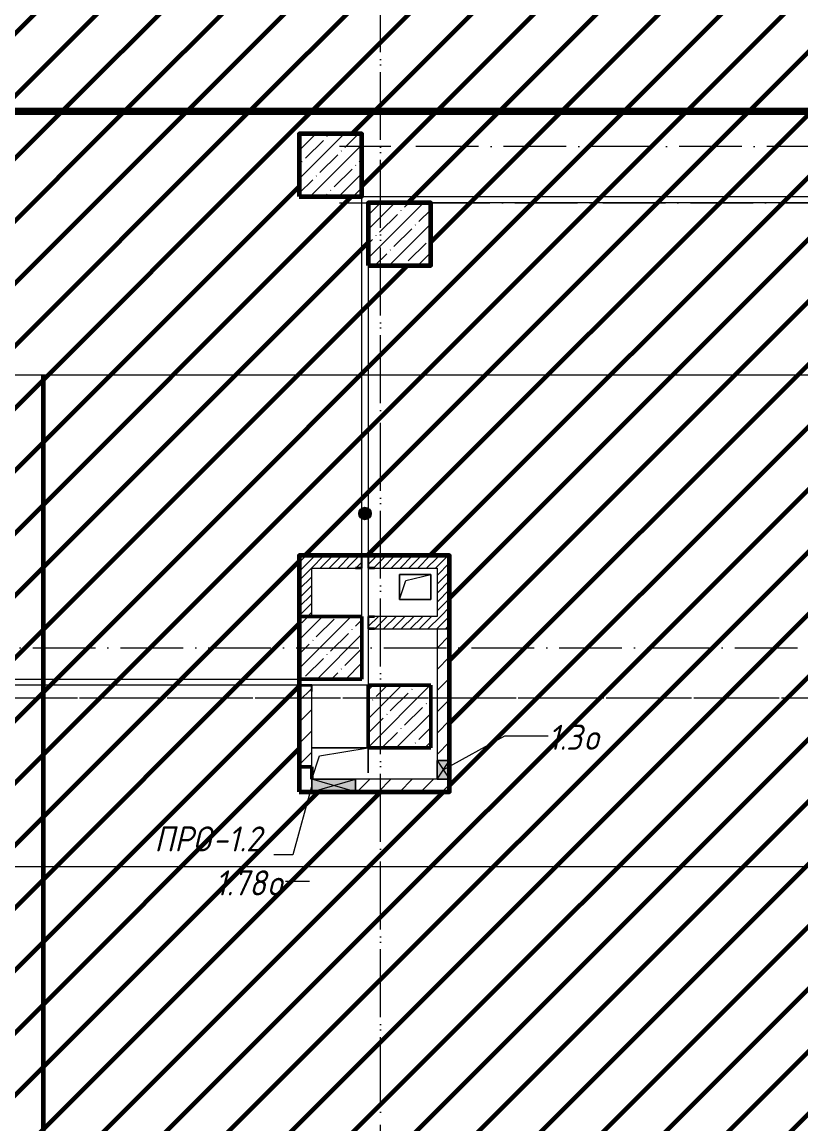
# Model space of a CAD drawing. Header units: millimetres. Extents: x -606178 to 312196, y -19338 to 632709.
# Drawn here: x -335342 to -329127, y 491224 to 500018 of the extents above; entities that cross this region are included whole.
import ezdxf

# ---------------------------------------------------------------- set-up
doc = ezdxf.new("R2010")
doc.units = ezdxf.units.MM
doc.linetypes.add('50_200_ШТРИХ_1Т_ш5_п1_п1_', pattern=[700, 500, -100, 0, -100])
for name, color, linetype, lineweight in [('6.4.1) Окр пт с инж. ПТ2.16', 3, 'Continuous', 60), ('6.4.3) Окр пт с инж. ПТ2.3', 150, 'Continuous', 60), ('A-DETL-GENF-OTLN', 7, 'Continuous', 9), ('A-FLOR-____-OTLN', 7, 'Continuous', 9), ('A-GENM-____-IDEN', 7, 'Continuous', 9), ('A-GENM-____-MCUT', 7, 'Continuous', 25), ('A-GENM-____-OTLN', 7, 'Continuous', 9), ('A-GENM-____-OTLN-1', 7, 'Continuous', 25), ('A-GLAZ-____-IDEN', 7, 'Continuous', 9), ('A-GLAZ-____-OTLN', 7, 'Continuous', 9), ('A-WALL-____-PATT-1', 7, 'Continuous', 9), ('A-WALL-FNSH-MCUT-1', 7, 'Continuous', 9), ('G-____-____-TEXT', 7, 'Continuous', 9), ('S-COLS-____-MCUT', 7, 'Continuous', 50), ('S-COLS-____-OTLN', 7, 'Continuous', 9), ('S-GRID-____-OTLN-1', 7, '50_200_ШТРИХ_1Т_ш5_п1_п1_', 9)]:
    doc.layers.add(name, color=color, linetype=linetype, lineweight=lineweight)
doc.layers.add('G-____-____-SYMB-1', color=9, linetype='Continuous', lineweight=9, true_color=0x808080)
doc.styles.add('ISOCPEUR_I_9', font='isocpeui.ttf', dxfattribs={"width": 0.9, "height": 250})
pattern_1 = [(45, (-93500, -46531.04), (-114.04925, 114.04925), []), (45, (-93385.95, -46531.04), (-114.04925, 114.04925), [201.613, -40.323, 3.353, -36.97])]
pattern_2 = [(45, (-93500, -42681.04), (-114.04925, 114.04925), []), (45, (-93385.95, -42681.04), (-114.04925, 114.04925), [201.613, -40.323, 3.353, -36.97])]
pattern_3 = [(45, (-92950, -43231.04), (-114.04925, 114.04925), []), (45, (-92835.95, -43231.04), (-114.04925, 114.04925), [201.613, -40.323, 3.353, -36.97])]
pattern_4 = [(45, (-92950, -47081.04), (-114.04925, 114.04925), []), (45, (-92835.95, -47081.04), (-114.04925, 114.04925), [201.613, -40.323, 3.353, -36.97])]
pattern_5 = [(45, (-425830.77, 451794.26), (-84.85281, 84.85281), [])]
pattern_6 = [(45, (-425830.77, 451794.26), (-35.35534, 35.35534), [])]

# ---------------------------------------------------------------- blocks, each defined once
blk = doc.blocks.new('BSC_Колонна _Прямоугольная - 500х500-V130-АР1_План отверстий 1 этажа в осях 1-64_А-ГГ')
at = {"layer": 'S-COLS-____-OTLN'}
h = blk.add_hatch(dxfattribs=at)
h.set_pattern_fill('FP_164', color=256, style=0, pattern_type=2)
h.set_pattern_definition(pattern_1)
h.paths.add_polyline_path([(-250, -250), (250, -250), (250, 250), (-250, 250)], flags=0)
at = {"layer": 'S-COLS-____-MCUT'}
for p, q in [((250, 250), (-250, 250)), ((-250, 250), (-250, -250)), ((250, -250), (250, 250)), ((-250, -250), (250, -250))]:
    blk.add_line(p, q, dxfattribs=at)
blk = doc.blocks.new('BSC_Колонна _Прямоугольная - 500х500-V132-АР1_План отверстий 1 этажа в осях 1-64_А-ГГ')
at = {"layer": 'S-COLS-____-OTLN'}
h = blk.add_hatch(dxfattribs=at)
h.set_pattern_fill('FP_166', color=256, style=0, pattern_type=2)
h.set_pattern_definition(pattern_2)
h.paths.add_polyline_path([(-250, -250), (250, -250), (250, 250), (-250, 250), (-250, 193.1)], flags=0)
at = {"layer": 'S-COLS-____-MCUT'}
for p, q in [((250, 250), (-250, 250)), ((-250, 250), (-250, -250)), ((250, -250), (250, 250)), ((-250, -250), (250, -250))]:
    blk.add_line(p, q, dxfattribs=at)
blk = doc.blocks.new('BSC_Колонна _Прямоугольная - 500х500-V137-АР1_План отверстий 1 этажа в осях 1-64_А-ГГ')
at = {"layer": 'S-COLS-____-OTLN'}
h = blk.add_hatch(dxfattribs=at)
h.set_pattern_fill('FP_171', color=256, style=0, pattern_type=2)
h.set_pattern_definition(pattern_3)
h.paths.add_polyline_path([(-250, -250), (250, -250), (250, 250), (-250, 250)], flags=0)
at = {"layer": 'S-COLS-____-MCUT'}
for p, q in [((250, 250), (-250, 250)), ((-250, 250), (-250, -250)), ((250, -250), (250, 250)), ((-250, -250), (250, -250))]:
    blk.add_line(p, q, dxfattribs=at)
blk = doc.blocks.new('BSC_Колонна _Прямоугольная - 500х500-V138-АР1_План отверстий 1 этажа в осях 1-64_А-ГГ')
at = {"layer": 'S-COLS-____-OTLN'}
h = blk.add_hatch(dxfattribs=at)
h.set_pattern_fill('FP_172', color=256, style=0, pattern_type=2)
h.set_pattern_definition(pattern_4)
h.paths.add_polyline_path([(-250, -250), (250, -250), (250, 250), (-250, 250)], flags=0)
at = {"layer": 'S-COLS-____-MCUT'}
for p, q in [((250, 250), (-250, 250)), ((-250, 250), (-250, -250)), ((250, -250), (250, 250)), ((-250, -250), (250, -250))]:
    blk.add_line(p, q, dxfattribs=at)
blk = doc.blocks.new('154_Фахверк_СКБ_Швеллер - Тип_100_3600-27825154-АР1_План отверстий 1 этажа в осях 1-64_А-ГГ')
at = {"layer": 'A-GENM-____-MCUT'}
for p, q in [((175, 50), (125, 50)), ((125, 50), (125, -50)), ((128, 47), (175, 47)), ((128, -47), (128, 47)), ((175, 47), (175, 50)), ((125, -50), (175, -50)), ((175, -47), (128, -47)), ((175, -50), (175, -47))]:
    blk.add_line(p, q, dxfattribs=at)
blk = doc.blocks.new('154_Фахверк_СКБ_Швеллер - Тип_100_4010-27736299-АР1_План отверстий 1 этажа в осях 1-64_А-ГГ')
at = {"layer": 'A-GENM-____-MCUT'}
for p, q in [((175, 50), (125, 50)), ((125, 50), (125, -50)), ((128, 47), (175, 47)), ((128, -47), (128, 47)), ((175, 47), (175, 50)), ((125, -50), (175, -50)), ((175, -47), (128, -47)), ((175, -50), (175, -47))]:
    blk.add_line(p, q, dxfattribs=at)
blk = doc.blocks.new('AR_Отверстие прямоугольное _в плите_ - AR_Отверстие прямоугольное _в плите_-30459269-АР1_План отверстий 1 этажа в осях 1-64_А-ГГ')
at = {"layer": 'A-GENM-____-OTLN'}
for p, q in [((125, 100), (-125, 100)), ((-125, 100), (-125, -100)), ((-75, 50), (125, 100)), ((125, -100), (125, 100)), ((-125, -100), (-75, 50)), ((-125, -100), (125, -100))]:
    blk.add_line(p, q, dxfattribs=at)
blk = doc.blocks.new('AR_Отверстие прямоугольное _в плите_ - AR_Отверстие прямоугольное _в плите_-30552830-АР1_План отверстий 1 этажа в осях 1-64_А-ГГ')
at = {"layer": 'A-GENM-____-OTLN'}
for p, q in [((225, 125), (-225, 125)), ((-162.5, 62.5), (225, 125)), ((225, -75), (225, 125)), ((-225, -125), (-162.5, 62.5))]:
    blk.add_line(p, q, dxfattribs=at)
blk = doc.blocks.new('AR_Отверстие прямоугольное _в стене_ - AR_Отверстие прямоугольное _в стене__ОВ-36748904-АР1_План отверстий 1 этажа в осях 1-64_А-ГГ')
at = {"layer": 'A-GLAZ-____-OTLN'}
blk.add_hatch(color=256, dxfattribs=at).paths.add_polyline_path([(-175, 50), (-175, -50), (175, -50), (175, 50)], flags=0)
at = {"layer": 'A-DETL-GENF-OTLN'}
for p, q in [((-175, -50), (-175, 50)), ((-175, 50), (175, 50)), ((175, 50), (-175, -50)), ((-175, 50), (175, -50)), ((175, 50), (-175, 50)), ((-175, 50), (-175, -50)), ((175, 50), (175, -50)), ((175, -50), (175, 50)), ((175, -50), (-175, -50)), ((-175, -50), (175, -50))]:
    blk.add_line(p, q, dxfattribs=at)
blk = doc.blocks.new('AR_Отверстие прямоугольное _в стене__БезПР - AR_Отверстие прямоугольное _в стене__БезПР-36428168-АР1_План отверстий 1 этажа в осях 1-64_А-ГГ')
at = {"layer": 'A-GLAZ-____-OTLN'}
blk.add_hatch(color=256, dxfattribs=at).paths.add_polyline_path([(75, -50), (75, 50), (-75, 50), (-75, -50)], flags=0)
at = {"layer": 'A-DETL-GENF-OTLN'}
for p, q in [((-75, -50), (-75, 50)), ((-75, 50), (75, 50)), ((75, 50), (-75, -50)), ((-75, 50), (75, -50)), ((75, 50), (-75, 50)), ((-75, 50), (-75, -50)), ((75, 50), (75, -50)), ((75, -50), (75, 50)), ((75, -50), (-75, -50)), ((-75, -50), (75, -50))]:
    blk.add_line(p, q, dxfattribs=at)
blk = doc.blocks.new('BSC_Колонна _Прямоугольная1 - 200х100 _металл_-V215-АР1_План отверстий 1 этажа в осях 1-64_А-ГГ')
at = {"layer": 'S-COLS-____-MCUT'}
for p, q in [((0, 50), (-100, 50)), ((-100, 50), (-100, -50)), ((100, -50), (100, 50)), ((-100, -50), (100, -50))]:
    blk.add_line(p, q, dxfattribs=at)
blk = doc.blocks.new('DET_L_Линия разрыва - М100-27490010-АР1_План отверстий 1 этажа в осях 1-64_А-ГГ')
at = {"layer": 'A-DETL-GENF-OTLN'}
blk.add_line((14100, 0), (0, 0), dxfattribs=at)
blk = doc.blocks.new('BSC_Колонна _Прямоугольная - 500х500-V138-АР1_План отверстий 1 этажа в осях 1-64_Ю-ЯЯ')
at = {"layer": 'S-COLS-____-OTLN'}
h = blk.add_hatch(dxfattribs=at)
h.set_pattern_fill('FP_149', color=256, style=0, pattern_type=2)
h.set_pattern_definition(pattern_1)
h.paths.add_polyline_path([(-250, -250), (250, -250), (250, 250), (-250, 250)], flags=0)
at = {"layer": 'S-COLS-____-MCUT'}
for p, q in [((250, 250), (-250, 250)), ((-250, 250), (-250, -250)), ((250, -250), (250, 250)), ((-250, -250), (250, -250))]:
    blk.add_line(p, q, dxfattribs=at)
blk = doc.blocks.new('BSC_Колонна _Прямоугольная - 500х500-V140-АР1_План отверстий 1 этажа в осях 1-64_Ю-ЯЯ')
at = {"layer": 'S-COLS-____-OTLN'}
h = blk.add_hatch(dxfattribs=at)
h.set_pattern_fill('FP_151', color=256, style=0, pattern_type=2)
h.set_pattern_definition(pattern_2)
h.paths.add_polyline_path([(-250, -250), (250, -250), (250, 250), (-250, 250), (-250, 12.4)], flags=0)
at = {"layer": 'S-COLS-____-MCUT'}
for p, q in [((250, 250), (-250, 250)), ((-250, 250), (-250, -250)), ((250, -250), (250, 250)), ((-250, -250), (250, -250))]:
    blk.add_line(p, q, dxfattribs=at)
blk = doc.blocks.new('BSC_Колонна _Прямоугольная - 500х500-V145-АР1_План отверстий 1 этажа в осях 1-64_Ю-ЯЯ')
at = {"layer": 'S-COLS-____-OTLN'}
h = blk.add_hatch(dxfattribs=at)
h.set_pattern_fill('FP_156', color=256, style=0, pattern_type=2)
h.set_pattern_definition(pattern_3)
h.paths.add_polyline_path([(-250, -250), (250, -250), (250, 250), (-250, 250)], flags=0)
at = {"layer": 'S-COLS-____-MCUT'}
for p, q in [((250, 250), (-250, 250)), ((-250, 250), (-250, -250)), ((250, -250), (250, 250)), ((-250, -250), (250, -250))]:
    blk.add_line(p, q, dxfattribs=at)
blk = doc.blocks.new('BSC_Колонна _Прямоугольная - 500х500-V146-АР1_План отверстий 1 этажа в осях 1-64_Ю-ЯЯ')
at = {"layer": 'S-COLS-____-OTLN'}
h = blk.add_hatch(dxfattribs=at)
h.set_pattern_fill('FP_157', color=256, style=0, pattern_type=2)
h.set_pattern_definition(pattern_4)
h.paths.add_polyline_path([(-250, -250), (250, -250), (250, 250), (-250, 250)], flags=0)
at = {"layer": 'S-COLS-____-MCUT'}
for p, q in [((250, 250), (-250, 250)), ((-250, 250), (-250, -250)), ((250, -250), (250, 250)), ((-250, -250), (250, -250))]:
    blk.add_line(p, q, dxfattribs=at)
blk = doc.blocks.new('154_Фахверк_СКБ_Швеллер - Тип_100_3600-27825154-АР1_План отверстий 1 этажа в осях 1-64_Ю-ЯЯ')
at = {"layer": 'A-GENM-____-MCUT'}
for p, q in [((175, 50), (125, 50)), ((125, 50), (125, -50)), ((128, 47), (175, 47)), ((128, -47), (128, 47)), ((175, 47), (175, 50)), ((125, -50), (175, -50)), ((175, -47), (128, -47)), ((175, -50), (175, -47))]:
    blk.add_line(p, q, dxfattribs=at)
blk = doc.blocks.new('154_Фахверк_СКБ_Швеллер - Тип_100_4010-27736299-АР1_План отверстий 1 этажа в осях 1-64_Ю-ЯЯ')
at = {"layer": 'A-GENM-____-MCUT'}
for p, q in [((175, 50), (125, 50)), ((125, 50), (125, -50)), ((128, 47), (175, 47)), ((128, -47), (128, 47)), ((175, 47), (175, 50)), ((125, -50), (175, -50)), ((175, -47), (128, -47)), ((175, -50), (175, -47))]:
    blk.add_line(p, q, dxfattribs=at)
blk = doc.blocks.new('AR_Отверстие прямоугольное _в плите_ - AR_Отверстие прямоугольное _в плите_-V178-АР1_План отверстий 1 этажа в осях 1-64_Ю-ЯЯ')
at = {"layer": 'A-GENM-____-OTLN'}
for p, q in [((125, 100), (-125, 100)), ((-125, 100), (-125, -100)), ((-75, 50), (125, 100)), ((125, -100), (125, 100)), ((-125, -100), (-75, 50)), ((-125, -100), (125, -100))]:
    blk.add_line(p, q, dxfattribs=at)
blk = doc.blocks.new('AR_Отверстие прямоугольное _в плите_ - AR_Отверстие прямоугольное _в плите_-30552830-АР1_План отверстий 1 этажа в осях 1-64_Ю-ЯЯ')
at = {"layer": 'A-GENM-____-OTLN'}
for p, q in [((225, 125), (-225, 125)), ((-162.5, 62.5), (225, 125)), ((225, -75), (225, 125)), ((-225, -125), (-162.5, 62.5))]:
    blk.add_line(p, q, dxfattribs=at)
blk = doc.blocks.new('AR_Отверстие прямоугольное _в стене_ - AR_Отверстие прямоугольное _в стене__ОВ-36748904-АР1_План отверстий 1 этажа в осях 1-64_Ю-ЯЯ')
at = {"layer": 'A-GLAZ-____-OTLN'}
blk.add_hatch(color=256, dxfattribs=at).paths.add_polyline_path([(-175, 50), (-175, -50), (175, -50), (175, 50)], flags=0)
at = {"layer": 'A-DETL-GENF-OTLN'}
for p, q in [((-175, -50), (-175, 50)), ((-175, 50), (175, 50)), ((175, 50), (-175, -50)), ((-175, 50), (175, -50)), ((175, 50), (-175, 50)), ((-175, 50), (-175, -50)), ((175, 50), (175, -50)), ((175, -50), (175, 50)), ((175, -50), (-175, -50)), ((-175, -50), (175, -50))]:
    blk.add_line(p, q, dxfattribs=at)
blk = doc.blocks.new('AR_Отверстие прямоугольное _в стене__БезПР - AR_Отверстие прямоугольное _в стене__БезПР-36428168-АР1_План отверстий 1 этажа в осях 1-64_Ю-ЯЯ')
at = {"layer": 'A-GLAZ-____-OTLN'}
blk.add_hatch(color=256, dxfattribs=at).paths.add_polyline_path([(-75, -50), (75, -50), (75, 50), (-75, 50)], flags=0)
at = {"layer": 'A-DETL-GENF-OTLN'}
for p, q in [((-75, -50), (-75, 50)), ((-75, 50), (75, 50)), ((75, 50), (-75, -50)), ((-75, 50), (75, -50)), ((75, 50), (-75, 50)), ((-75, 50), (-75, -50)), ((75, 50), (75, -50)), ((75, -50), (75, 50)), ((75, -50), (-75, -50)), ((-75, -50), (75, -50))]:
    blk.add_line(p, q, dxfattribs=at)
blk = doc.blocks.new('BSC_Колонна _Прямоугольная1 - 200х100 _металл_-V257-АР1_План отверстий 1 этажа в осях 1-64_Ю-ЯЯ')
at = {"layer": 'S-COLS-____-MCUT'}
for p, q in [((0, 50), (-100, 50)), ((-100, 50), (-100, -50)), ((100, -50), (100, 50)), ((-100, -50), (100, -50))]:
    blk.add_line(p, q, dxfattribs=at)
blk = doc.blocks.new('DET_L_Линия разрыва - М100-27489994-АР1_План отверстий 1 этажа в осях 1-64_Ю-ЯЯ')
at = {"layer": 'A-DETL-GENF-OTLN'}
blk.add_line((32300, 0), (16450, 0), dxfattribs=at)

msp = doc.modelspace()

# ---------------------------------------------------------------- hatches: boundary and pattern name
at = {"layer": '6.4.3) Окр пт с инж. ПТ2.3'}
h = msp.add_hatch(dxfattribs=at)
h.set_pattern_fill('ANSI31', color=256, scale=111)
h.paths.add_polyline_path([(-332580.7712, 501875.3011), (-332580.7712, 503075.3011), (-332580.7712, 503475.3011), (-336580.7712, 503475.3011), (-337080.7712, 503475.3011), (-338565.7712, 503475.3011), (-338935.7712, 503475.3011), (-339385.7712, 503475.3011), (-339615.7712, 503475.3011), (-339665.7712, 503475.3011), (-340765.7712, 503475.3011), (-340815.7712, 503475.3011), (-341015.7712, 503475.3011), (-341065.7712, 503475.3011), (-342430.7712, 503475.3011), (-342830.7712, 503475.3011), (-342830.7712, 503175.3011), (-344150.7712, 503175.3011), (-344150.7712, 504475.3011), (-343900.7712, 504475.3011), (-343500.7712, 504475.3011), (-343030.7712, 504475.3011), (-343030.7712, 505525.3011), (-343030.7712, 505925.3011), (-343030.7712, 507225.3011), (-344480.7712, 507225.3011), (-344830.7712, 507225.3011), (-344830.7712, 507975.3011), (-344830.7712, 508275.3011), (-344830.7712, 509975.3011), (-344480.7712, 509975.3011), (-343430.7712, 509975.3011), (-343430.7712, 510075.3011), (-343430.7712, 510275.3011), (-343430.7712, 510975.3011), (-343430.7712, 511175.3011), (-343430.7712, 511890.3011), (-344130.7712, 511890.3011), (-344530.7712, 511890.3011), (-345530.7712, 511890.3011), (-345580.7712, 511890.3011), (-346480.7712, 511890.3011), (-346880.7712, 511890.3011), (-347630.7712, 511890.3011), (-347630.7712, 511675.3011), (-347630.7712, 511175.3011), (-348130.7712, 511175.3011), (-348130.7712, 507475.3011), (-347830.7712, 507475.3011), (-347830.7712, 506975.3011), (-348130.7712, 506975.3011), (-348130.7712, 504475.3011), (-347230.7712, 504475.3011), (-347230.7712, 502675.3011), (-348130.7712, 502675.3011), (-348130.7712, 499550.3011), (-347230.7712, 499550.3011), (-347230.7712, 499295.4397), (-338230.7712, 499295.4397), (-338080.7712, 499595.4397), (-337780.7712, 498995.4397), (-337630.7712, 499295.4397), (-328980.7712, 499295.4397), (-328980.7712, 500125.3011), (-332580.7712, 500125.3011)])
h.paths.add_polyline_path([(-343570.7712, 506185.3011), (-343770.7712, 506185.3011), (-343770.7712, 506385.3011), (-343570.7712, 506385.3011)], flags=16)
h.paths.add_polyline_path([(-343530.7712, 510975.3011), (-343730.7712, 510975.3011), (-343730.7712, 511175.3011), (-343530.7712, 511175.3011)], flags=16)
h = msp.add_hatch(dxfattribs=at)
h.set_pattern_fill('ANSI31', color=256, scale=111)
h.paths.add_polyline_path([(-324580.7712, 494225.3011), (-325080.7712, 494225.3011), (-325080.7712, 494725.3011), (-324580.7712, 494725.3011), (-324580.7712, 497525.3011), (-324836.7712, 497525.3011), (-324836.7712, 497625.3011), (-328980.7712, 497625.3011), (-328980.7712, 498575.3011), (-324580.7712, 498575.3011), (-324580.7712, 499314.185), (-337180.7712, 499314.185), (-337180.7712, 488775.3011), (-336580.7712, 488775.3011), (-336580.7712, 488175.3011), (-324580.7712, 488175.3011), (-324580.7712, 488875.3011), (-325080.7712, 488875.3011), (-325080.7712, 489375.3011), (-324580.7712, 489375.3011)])
h.paths.add_polyline_path([(-331930.7712, 493875.3011), (-333130.7712, 493875.3011), (-333130.7712, 495760.3011), (-331930.7712, 495760.3011)], flags=16)
h.paths.add_polyline_path([(-332080.7712, 489375.3011), (-332080.7712, 488875.3011), (-332580.7712, 488875.3011), (-332580.7712, 489375.3011)], flags=16)
h.paths.add_polyline_path([(-336580.7712, 494225.3011), (-337080.7712, 494225.3011), (-337080.7712, 494725.3011), (-336580.7712, 494725.3011)], flags=16)
h.paths.add_polyline_path([(-336580.7712, 494775.3011), (-337080.7712, 494775.3011), (-337080.7712, 495275.3011), (-336580.7712, 495275.3011)], flags=16)
h.paths.add_polyline_path([(-332080.7712, 498075.3011), (-332580.7712, 498075.3011), (-332580.7712, 498575.3011), (-332080.7712, 498575.3011)], flags=16)
h.paths.add_polyline_path([(-332630.7712, 498625.3011), (-333130.7712, 498625.3011), (-333130.7712, 499125.3011), (-332630.7712, 499125.3011)], flags=16)
h.paths.add_polyline_path([(-336580.7712, 497725.3011), (-337080.7712, 497725.3011), (-337080.7712, 498225.3011), (-336580.7712, 498225.3011)], flags=16)
at = {"layer": 'A-WALL-____-PATT-1'}
h = msp.add_hatch(dxfattribs=at)
h.set_pattern_fill('FP_5', color=256, style=0, pattern_type=2)
h.set_pattern_definition(pattern_6)
h.paths.add_polyline_path([(-332680.7712, 495660.3011), (-332680.7712, 495663.3011), (-332633.7712, 495663.3011), (-332633.7712, 495757.3011), (-332680.7712, 495757.3011), (-332680.7712, 495760.3011), (-333130.7712, 495760.3011), (-333130.7712, 495660.3011), (-333030.7712, 495660.3011)], flags=0)
h = msp.add_hatch(dxfattribs=at)
h.set_pattern_fill('FP_5', color=256, style=0, pattern_type=2)
h.set_pattern_definition(pattern_6)
h.paths.add_polyline_path([(-333052.3949, 495660.3011), (-332680.7712, 495660.3011), (-332680.7712, 495663.3011), (-332633.7712, 495663.3011), (-332633.7712, 495757.3011), (-332680.7712, 495757.3011), (-332680.7712, 495760.3011), (-333130.7712, 495760.3011), (-333130.7712, 495660.3011)], flags=0)
h = msp.add_hatch(dxfattribs=at)
h.set_pattern_fill('FP_5', color=256, style=0, pattern_type=2)
h.set_pattern_definition(pattern_6)
h.paths.add_polyline_path([(-332030.7712, 495660.3011), (-332030.7712, 495760.3011), (-332530.7712, 495760.3011), (-332530.7712, 495757.3011), (-332577.7712, 495757.3011), (-332577.7712, 495663.3011), (-332530.7712, 495663.3011), (-332530.7712, 495660.3011), (-332170.114, 495660.3011)], flags=0)
h = msp.add_hatch(dxfattribs=at)
h.set_pattern_fill('FP_5', color=256, style=0, pattern_type=2)
h.set_pattern_definition(pattern_6)
h.paths.add_polyline_path([(-332030.7712, 495660.3011), (-332030.7712, 495760.3011), (-332530.7712, 495760.3011), (-332530.7712, 495757.3011), (-332577.7712, 495757.3011), (-332577.7712, 495663.3011), (-332530.7712, 495663.3011), (-332530.7712, 495660.3011), (-332168.6445, 495660.3011)], flags=0)
h = msp.add_hatch(dxfattribs=at)
h.set_pattern_fill('FP_5', color=256, style=0, pattern_type=2)
h.set_pattern_definition(pattern_6)
h.paths.add_polyline_path([(-331930.7712, 495275.3011), (-331930.7712, 495760.3011), (-332030.7712, 495760.3011), (-332030.7712, 495275.3011)], flags=0)
h = msp.add_hatch(dxfattribs=at)
h.set_pattern_fill('FP_5', color=256, style=0, pattern_type=2)
h.set_pattern_definition(pattern_6)
h.paths.add_polyline_path([(-331930.7712, 495275.3011), (-331930.7712, 495760.3011), (-332030.7712, 495760.3011), (-332030.7712, 495275.3011)], flags=0)
h = msp.add_hatch(dxfattribs=at)
h.set_pattern_fill('FP_5', color=256, style=0, pattern_type=2)
h.set_pattern_definition(pattern_6)
h.paths.add_polyline_path([(-333130.7712, 495275.3011), (-333030.7712, 495275.3011), (-333030.7712, 495660.3011), (-333130.7712, 495660.3011), (-333130.7712, 495528.4449)], flags=0)
h = msp.add_hatch(dxfattribs=at)
h.set_pattern_fill('FP_5', color=256, style=0, pattern_type=2)
h.set_pattern_definition(pattern_6)
h.paths.add_polyline_path([(-333130.7712, 495275.3011), (-333030.7712, 495275.3011), (-333030.7712, 495660.3011), (-333130.7712, 495660.3011)], flags=0)
h = msp.add_hatch(dxfattribs=at)
h.set_pattern_fill('FP_5', color=256, style=0, pattern_type=2)
h.set_pattern_definition(pattern_6)
h.paths.add_polyline_path([(-331930.7712, 495175.3011), (-331930.7712, 495275.3011), (-332530.7712, 495275.3011), (-332530.7712, 495272.3011), (-332577.7712, 495272.3011), (-332577.7712, 495178.3011), (-332530.7712, 495178.3011), (-332530.7712, 495175.3011), (-332170.114, 495175.3011)], flags=0)
h = msp.add_hatch(dxfattribs=at)
h.set_pattern_fill('FP_5', color=256, style=0, pattern_type=2)
h.set_pattern_definition(pattern_6)
h.paths.add_polyline_path([(-331930.7712, 495175.3011), (-331930.7712, 495275.3011), (-332530.7712, 495275.3011), (-332530.7712, 495272.3011), (-332577.7712, 495272.3011), (-332577.7712, 495178.3011), (-332530.7712, 495178.3011), (-332530.7712, 495175.3011), (-332168.6445, 495175.3011)], flags=0)
h = msp.add_hatch(dxfattribs=at)
h.set_pattern_fill('FP_4', color=256, style=0, pattern_type=2)
h.set_pattern_definition(pattern_5)
h.paths.add_polyline_path([(-331930.7712, 493875.3011), (-331930.7712, 493975.3011), (-332030.7712, 493975.3011), (-332030.7712, 493875.3011)], flags=0)
h.paths.add_polyline_path([(-331930.7712, 494125.3011), (-331930.7712, 495175.3011), (-332030.7712, 495175.3011), (-332030.7712, 494125.3011), (-332018.2712, 494125.3011)], flags=0)
h = msp.add_hatch(dxfattribs=at)
h.set_pattern_fill('FP_4', color=256, style=0, pattern_type=2)
h.set_pattern_definition(pattern_5)
h.paths.add_polyline_path([(-331930.7712, 493875.3011), (-331930.7712, 493975.3011), (-332030.7712, 493975.3011), (-332030.7712, 493875.3011)], flags=0)
h.paths.add_polyline_path([(-331930.7712, 494125.3011), (-331930.7712, 495175.3011), (-332030.7712, 495175.3011), (-332030.7712, 494125.3011), (-332018.2712, 494125.3011)], flags=0)
h = msp.add_hatch(dxfattribs=at)
h.set_pattern_fill('FP_4', color=256, style=0, pattern_type=2)
h.set_pattern_definition(pattern_5)
h.paths.add_polyline_path([(-333130.7712, 494075.3011), (-333030.7712, 494075.3011), (-333030.7712, 494675.3011), (-333033.7712, 494675.3011), (-333033.7712, 494722.3011), (-333127.7712, 494722.3011), (-333127.7712, 494675.3011), (-333130.7712, 494675.3011)], flags=0)
h = msp.add_hatch(dxfattribs=at)
h.set_pattern_fill('FP_4', color=256, style=0, pattern_type=2)
h.set_pattern_definition(pattern_5)
h.paths.add_polyline_path([(-333044.1045, 494075.3011), (-333030.7712, 494075.3011), (-333030.7712, 494675.3011), (-333033.7712, 494675.3011), (-333033.7712, 494722.3011), (-333127.7712, 494722.3011), (-333127.7712, 494675.3011), (-333130.7712, 494675.3011), (-333130.7712, 494075.3011)], flags=0)
h = msp.add_hatch(dxfattribs=at)
h.set_pattern_fill('FP_4', color=256, style=0, pattern_type=2)
h.set_pattern_definition(pattern_5)
h.paths.add_polyline_path([(-332030.7712, 493875.3011), (-332030.7712, 493975.3011), (-332680.7712, 493975.3011), (-332680.7712, 493875.3011), (-332170.114, 493875.3011)], flags=0)
h = msp.add_hatch(dxfattribs=at)
h.set_pattern_fill('FP_4', color=256, style=0, pattern_type=2)
h.set_pattern_definition(pattern_5)
h.paths.add_polyline_path([(-332030.7712, 493875.3011), (-332030.7712, 493975.3011), (-332680.7712, 493975.3011), (-332680.7712, 493875.3011), (-332168.6445, 493875.3011)], flags=0)
at = {"layer": 'G-____-____-TEXT'}
h = msp.add_hatch(color=256, dxfattribs=at)
edge = h.paths.add_edge_path(flags=0)
edge.add_arc((-332605.8056, 496096.5108), 50, 0, 360)
h = msp.add_hatch(color=256, dxfattribs=at)
edge = h.paths.add_edge_path(flags=0)
edge.add_arc((-332605.8056, 496096.5108), 50, 0, 360)

# ---------------------------------------------------------------- linework, layer by layer
at = {"layer": '6.4.1) Окр пт с инж. ПТ2.16'}
for points in [[(-348130.7712, 499314.185), (-324580.7712, 499314.185), (-324580.7712, 468375.3011), (-348130.7712, 468375.3011)], [(-348130.7712, 485525.3011), (-324580.7712, 485525.3011), (-324580.7712, 499314.185), (-348130.7712, 499314.185)], [(-333130.7712, 498625.3011), (-332630.7712, 498625.3011), (-332630.7712, 499125.3011), (-333130.7712, 499125.3011)], [(-332580.7712, 498075.3011), (-332080.7712, 498075.3011), (-332080.7712, 498575.3011), (-332580.7712, 498575.3011)], [(-333130.7712, 493875.3011), (-331930.7712, 493875.3011), (-331930.7712, 495760.3011), (-333130.7712, 495760.3011)]]:
    msp.add_lwpolyline(points, close=True, dxfattribs=at)
msp.add_lwpolyline([(-347230.7712, 499295.4397), (-328980.7712, 499295.4397)], dxfattribs=at)
at = {"layer": '6.4.1) Окр пт с инж. ПТ2.16', "color": 1}
msp.add_lwpolyline([(-335171.8565, 470661.7739), (-335171.8565, 497200.5853)], dxfattribs=at)
at = {"layer": 'A-FLOR-____-OTLN'}
for p, q in [((-332630.7712, 495760.3011), (-332630.7712, 498625.3011)), ((-332630.7712, 498625.3011), (-328980.7712, 498625.3011)), ((-332630.7712, 495760.3011), (-332630.7712, 498625.3011)), ((-332630.7712, 498625.3011), (-328980.7712, 498625.3011)), ((-328980.7712, 498575.3011), (-332080.7712, 498575.3011)), ((-328980.7712, 498575.3011), (-332080.7712, 498575.3011)), ((-332580.7712, 498075.3011), (-332580.7712, 495760.3011)), ((-332580.7712, 498075.3011), (-332580.7712, 495760.3011)), ((-332630.7712, 495275.3011), (-332630.7712, 495660.3011)), ((-332630.7712, 495275.3011), (-332630.7712, 495660.3011)), ((-332580.7712, 495660.3011), (-332580.7712, 495275.3011)), ((-332580.7712, 495660.3011), (-332580.7712, 495275.3011)), ((-332330.7712, 495610.3011), (-332080.7712, 495610.3011)), ((-332330.7712, 495410.3011), (-332330.7712, 495610.3011)), ((-332330.7712, 495610.3011), (-332080.7712, 495610.3011)), ((-332330.7712, 495410.3011), (-332330.7712, 495610.3011)), ((-332080.7712, 495610.3011), (-332080.7712, 495410.3011)), ((-332080.7712, 495610.3011), (-332080.7712, 495410.3011)), ((-332080.7712, 495410.3011), (-332330.7712, 495410.3011)), ((-332080.7712, 495410.3011), (-332330.7712, 495410.3011)), ((-332580.7712, 495175.3011), (-332580.7712, 494725.3011)), ((-332580.7712, 495175.3011), (-332580.7712, 494725.3011)), ((-336580.7712, 494775.3011), (-333130.7712, 494775.3011)), ((-336580.7712, 494775.3011), (-333130.7712, 494775.3011)), ((-333130.7712, 494725.3011), (-336580.7712, 494725.3011)), ((-333130.7712, 494725.3011), (-336580.7712, 494725.3011)), ((-332580.7712, 494725.3011), (-333030.7712, 494725.3011)), ((-332580.7712, 494725.3011), (-333030.7712, 494725.3011)), ((-333030.7712, 494225.3011), (-332580.7712, 494225.3011)), ((-333030.7712, 494225.3011), (-332580.7712, 494225.3011)), ((-332580.7712, 494225.3011), (-332580.7712, 494025.3011)), ((-332580.7712, 494225.3011), (-332580.7712, 494025.3011))]:
    msp.add_line(p, q, dxfattribs=at)
at = {"layer": 'A-GENM-____-IDEN'}
for p, q in [((-333030.7712, 493925.3011), (-333181.746, 493371.8153)), ((-333181.746, 493371.8153), (-333332.7208, 493371.8153))]:
    msp.add_line(p, q, dxfattribs=at)
at = {"layer": 'A-GLAZ-____-IDEN'}
for p, q in [((-331980.7712, 494050.3011), (-331490.733, 494322.4393)), ((-331490.733, 494322.4393), (-331143.7948, 494322.4393)), ((-333047.6662, 493160.637), (-333240.8192, 493160.637))]:
    msp.add_line(p, q, dxfattribs=at)
at = {"layer": 'A-WALL-FNSH-MCUT-1'}
for p, q in [((-332680.7712, 495760.3011), (-333130.7712, 495760.3011)), ((-333130.7712, 495760.3011), (-333130.7712, 495275.3011)), ((-332680.7712, 495760.3011), (-333130.7712, 495760.3011)), ((-333130.7712, 495760.3011), (-333130.7712, 495275.3011)), ((-331930.7712, 495760.3011), (-332530.7712, 495760.3011)), ((-331930.7712, 495760.3011), (-332530.7712, 495760.3011)), ((-331930.7712, 494125.3011), (-331930.7712, 495760.3011)), ((-331930.7712, 494125.3011), (-331930.7712, 495760.3011)), ((-333030.7712, 495660.3011), (-332680.7712, 495660.3011)), ((-333030.7712, 495275.3011), (-333030.7712, 495660.3011)), ((-333030.7712, 495660.3011), (-332680.7712, 495660.3011)), ((-333030.7712, 495275.3011), (-333030.7712, 495660.3011)), ((-332530.7712, 495660.3011), (-332030.7712, 495660.3011)), ((-332530.7712, 495660.3011), (-332030.7712, 495660.3011)), ((-332030.7712, 495660.3011), (-332030.7712, 495275.3011)), ((-332030.7712, 495660.3011), (-332030.7712, 495275.3011)), ((-332030.7712, 495275.3011), (-332530.7712, 495275.3011)), ((-332030.7712, 495275.3011), (-332530.7712, 495275.3011)), ((-332530.7712, 495175.3011), (-331930.7712, 495175.3011)), ((-332530.7712, 495175.3011), (-331930.7712, 495175.3011)), ((-332030.7712, 495175.3011), (-332030.7712, 494125.3011)), ((-332030.7712, 495175.3011), (-332030.7712, 494125.3011)), ((-333130.7712, 494675.3011), (-333130.7712, 494075.3011)), ((-333130.7712, 494675.3011), (-333130.7712, 494075.3011)), ((-333030.7712, 494075.3011), (-333030.7712, 494675.3011)), ((-333030.7712, 494075.3011), (-333030.7712, 494675.3011)), ((-332030.7712, 493975.3011), (-332680.7712, 493975.3011)), ((-332030.7712, 493975.3011), (-332680.7712, 493975.3011)), ((-331930.7712, 493875.3011), (-331930.7712, 493975.3011)), ((-331930.7712, 493875.3011), (-331930.7712, 493975.3011)), ((-332680.7712, 493875.3011), (-331930.7712, 493875.3011)), ((-332680.7712, 493875.3011), (-331930.7712, 493875.3011))]:
    msp.add_line(p, q, dxfattribs=at)
at = {"layer": 'G-____-____-SYMB-1'}
msp.add_line((-327082.5712, 497200.5853), (-343887.7734, 497200.5853), dxfattribs=at)
msp.add_line((-327082.5712, 497200.5853), (-343887.7734, 497200.5853), dxfattribs=at)
at = {"layer": 'G-____-____-TEXT'}
msp.add_circle((-332605.8056, 496096.5108), 50, dxfattribs=at)
msp.add_circle((-332605.8056, 496096.5108), 50, dxfattribs=at)
at = {"layer": 'S-GRID-____-OTLN-1'}
for p, q in [((-332480.7712, 491375.8881), (-332480.7712, 542687.1106)), ((-332480.7712, 447311.6528), (-332480.7712, 501675.2188)), ((-321898.6563, 499025.3011), (-332809.5068, 499025.3011)), ((-321898.6563, 499025.3011), (-332809.5068, 499025.3011)), ((-332809.5068, 498575.3011), (-321756.3646, 498575.3011)), ((-332809.5068, 498575.3011), (-321756.3646, 498575.3011)), ((-351358.4567, 495025.3011), (-321866.5578, 495025.3011)), ((-351358.4567, 495025.3011), (-321866.5578, 495025.3011)), ((-358504.0007, 494625.3011), (-321756.3646, 494625.3011)), ((-356586.1335, 494625.3011), (-321756.3646, 494625.3011))]:
    msp.add_line(p, q, dxfattribs=at)

# ---------------------------------------------------------------- block references
at = {"layer": 'A-DETL-GENF-OTLN', "rotation": 180}
msp.add_blockref('DET_L_Линия разрыва - М100-27490010-АР1_План отверстий 1 этажа в осях 1-64_А-ГГ', (-323530.7712, 499295.4397), dxfattribs=at)
at = {"layer": 'A-DETL-GENF-OTLN'}
msp.add_blockref('DET_L_Линия разрыва - М100-27489994-АР1_План отверстий 1 этажа в осях 1-64_Ю-ЯЯ', (-356020.7712, 493275.3011), dxfattribs=at)
at = {"layer": 'A-GENM-____-OTLN'}
for name, p in [('AR_Отверстие прямоугольное _в плите_ - AR_Отверстие прямоугольное _в плите_-30459269-АР1_План отверстий 1 этажа в осях 1-64_А-ГГ', (-332205.7712, 495510.3011)), ('AR_Отверстие прямоугольное _в плите_ - AR_Отверстие прямоугольное _в плите_-V178-АР1_План отверстий 1 этажа в осях 1-64_Ю-ЯЯ', (-332205.7712, 495510.3011)), ('AR_Отверстие прямоугольное _в плите_ - AR_Отверстие прямоугольное _в плите_-30552830-АР1_План отверстий 1 этажа в осях 1-64_А-ГГ', (-332805.7712, 494100.3011)), ('AR_Отверстие прямоугольное _в плите_ - AR_Отверстие прямоугольное _в плите_-30552830-АР1_План отверстий 1 этажа в осях 1-64_Ю-ЯЯ', (-332805.7712, 494100.3011))]:
    msp.add_blockref(name, p, dxfattribs=at)
at = {"layer": 'A-GENM-____-OTLN-1'}
for name, p, rotation in [('154_Фахверк_СКБ_Швеллер - Тип_100_3600-27825154-АР1_План отверстий 1 этажа в осях 1-64_А-ГГ', (-332505.7712, 495710.3011), 180), ('154_Фахверк_СКБ_Швеллер - Тип_100_3600-27825154-АР1_План отверстий 1 этажа в осях 1-64_Ю-ЯЯ', (-332505.7712, 495710.3011), 180), ('154_Фахверк_СКБ_Швеллер - Тип_100_4010-27736299-АР1_План отверстий 1 этажа в осях 1-64_А-ГГ', (-333080.7712, 494850.3011), 270), ('154_Фахверк_СКБ_Швеллер - Тип_100_4010-27736299-АР1_План отверстий 1 этажа в осях 1-64_Ю-ЯЯ', (-333080.7712, 494850.3011), 270)]:
    msp.add_blockref(name, p, dxfattribs=dict(at, rotation=rotation))
for name, p in [('154_Фахверк_СКБ_Швеллер - Тип_100_3600-27825154-АР1_План отверстий 1 этажа в осях 1-64_А-ГГ', (-332705.7712, 495710.3011)), ('154_Фахверк_СКБ_Швеллер - Тип_100_3600-27825154-АР1_План отверстий 1 этажа в осях 1-64_Ю-ЯЯ', (-332705.7712, 495710.3011)), ('154_Фахверк_СКБ_Швеллер - Тип_100_3600-27825154-АР1_План отверстий 1 этажа в осях 1-64_А-ГГ', (-332705.7712, 495225.3011)), ('154_Фахверк_СКБ_Швеллер - Тип_100_3600-27825154-АР1_План отверстий 1 этажа в осях 1-64_Ю-ЯЯ', (-332705.7712, 495225.3011))]:
    msp.add_blockref(name, p, dxfattribs=at)
at = {"layer": 'A-GLAZ-____-OTLN'}
for name, p, rotation in [('AR_Отверстие прямоугольное _в стене__БезПР - AR_Отверстие прямоугольное _в стене__БезПР-36428168-АР1_План отверстий 1 этажа в осях 1-64_А-ГГ', (-331980.7712, 494050.3011), 90), ('AR_Отверстие прямоугольное _в стене__БезПР - AR_Отверстие прямоугольное _в стене__БезПР-36428168-АР1_План отверстий 1 этажа в осях 1-64_Ю-ЯЯ', (-331980.7712, 494050.3011), 90), ('AR_Отверстие прямоугольное _в стене_ - AR_Отверстие прямоугольное _в стене__ОВ-36748904-АР1_План отверстий 1 этажа в осях 1-64_А-ГГ', (-332855.7712, 493925.3011), 180), ('AR_Отверстие прямоугольное _в стене_ - AR_Отверстие прямоугольное _в стене__ОВ-36748904-АР1_План отверстий 1 этажа в осях 1-64_Ю-ЯЯ', (-332855.7712, 493925.3011), 180)]:
    msp.add_blockref(name, p, dxfattribs=dict(at, rotation=rotation))
at = {"layer": 'S-COLS-____-OTLN'}
for name, p in [('BSC_Колонна _Прямоугольная - 500х500-V138-АР1_План отверстий 1 этажа в осях 1-64_А-ГГ', (-332880.7712, 498875.3011)), ('BSC_Колонна _Прямоугольная - 500х500-V146-АР1_План отверстий 1 этажа в осях 1-64_Ю-ЯЯ', (-332880.7712, 498875.3011)), ('BSC_Колонна _Прямоугольная - 500х500-V130-АР1_План отверстий 1 этажа в осях 1-64_А-ГГ', (-332330.7712, 498325.3011)), ('BSC_Колонна _Прямоугольная - 500х500-V138-АР1_План отверстий 1 этажа в осях 1-64_Ю-ЯЯ', (-332330.7712, 498325.3011)), ('BSC_Колонна _Прямоугольная - 500х500-V137-АР1_План отверстий 1 этажа в осях 1-64_А-ГГ', (-332880.7712, 495025.3011)), ('BSC_Колонна _Прямоугольная - 500х500-V145-АР1_План отверстий 1 этажа в осях 1-64_Ю-ЯЯ', (-332880.7712, 495025.3011)), ('BSC_Колонна _Прямоугольная - 500х500-V132-АР1_План отверстий 1 этажа в осях 1-64_А-ГГ', (-332330.7712, 494475.3011)), ('BSC_Колонна _Прямоугольная - 500х500-V140-АР1_План отверстий 1 этажа в осях 1-64_Ю-ЯЯ', (-332330.7712, 494475.3011))]:
    msp.add_blockref(name, p, dxfattribs=at)
at = {"layer": 'S-COLS-____-OTLN', "rotation": 269.999999999999}
for name in ['BSC_Колонна _Прямоугольная1 - 200х100 _металл_-V215-АР1_План отверстий 1 этажа в осях 1-64_А-ГГ', 'BSC_Колонна _Прямоугольная1 - 200х100 _металл_-V257-АР1_План отверстий 1 этажа в осях 1-64_Ю-ЯЯ']:
    msp.add_blockref(name, (-333080.7712, 493975.3011), dxfattribs=at)

# ---------------------------------------------------------------- texts
at = {"layer": 'A-GENM-____-IDEN', "char_height": 200, "attachment_point": 1, "style": 'ISOCPEUR_I_9'}
for s, insert, width in [('ПРО', (-334285.5775, 493598.9314), 562.784625), ('-1.2', (-333821.2337, 493598.9314), 505.063125)]:
    msp.add_mtext(s, dxfattribs=dict(at, insert=insert, width=width))
at = {"layer": 'A-GLAZ-____-IDEN', "char_height": 200, "attachment_point": 1, "style": 'ISOCPEUR_I_9'}
for s, insert, width in [('1.3', (-331143.7948, 494410.0539), 346.329), ('\\fISOCPEUR|b0|i1|c204|p34|;\\W.9;о', (-330858.0448, 494410.0539), 158.734125), ('1.78', (-333800.2708, 493248.2516), 505.063125), ('\\fISOCPEUR|b0|i1|c204|p34|;\\W.9;о', (-333383.5521, 493248.2516), 158.734125)]:
    msp.add_mtext(s, dxfattribs=dict(at, insert=insert, width=width))

doc.saveas('drawing.dxf')
